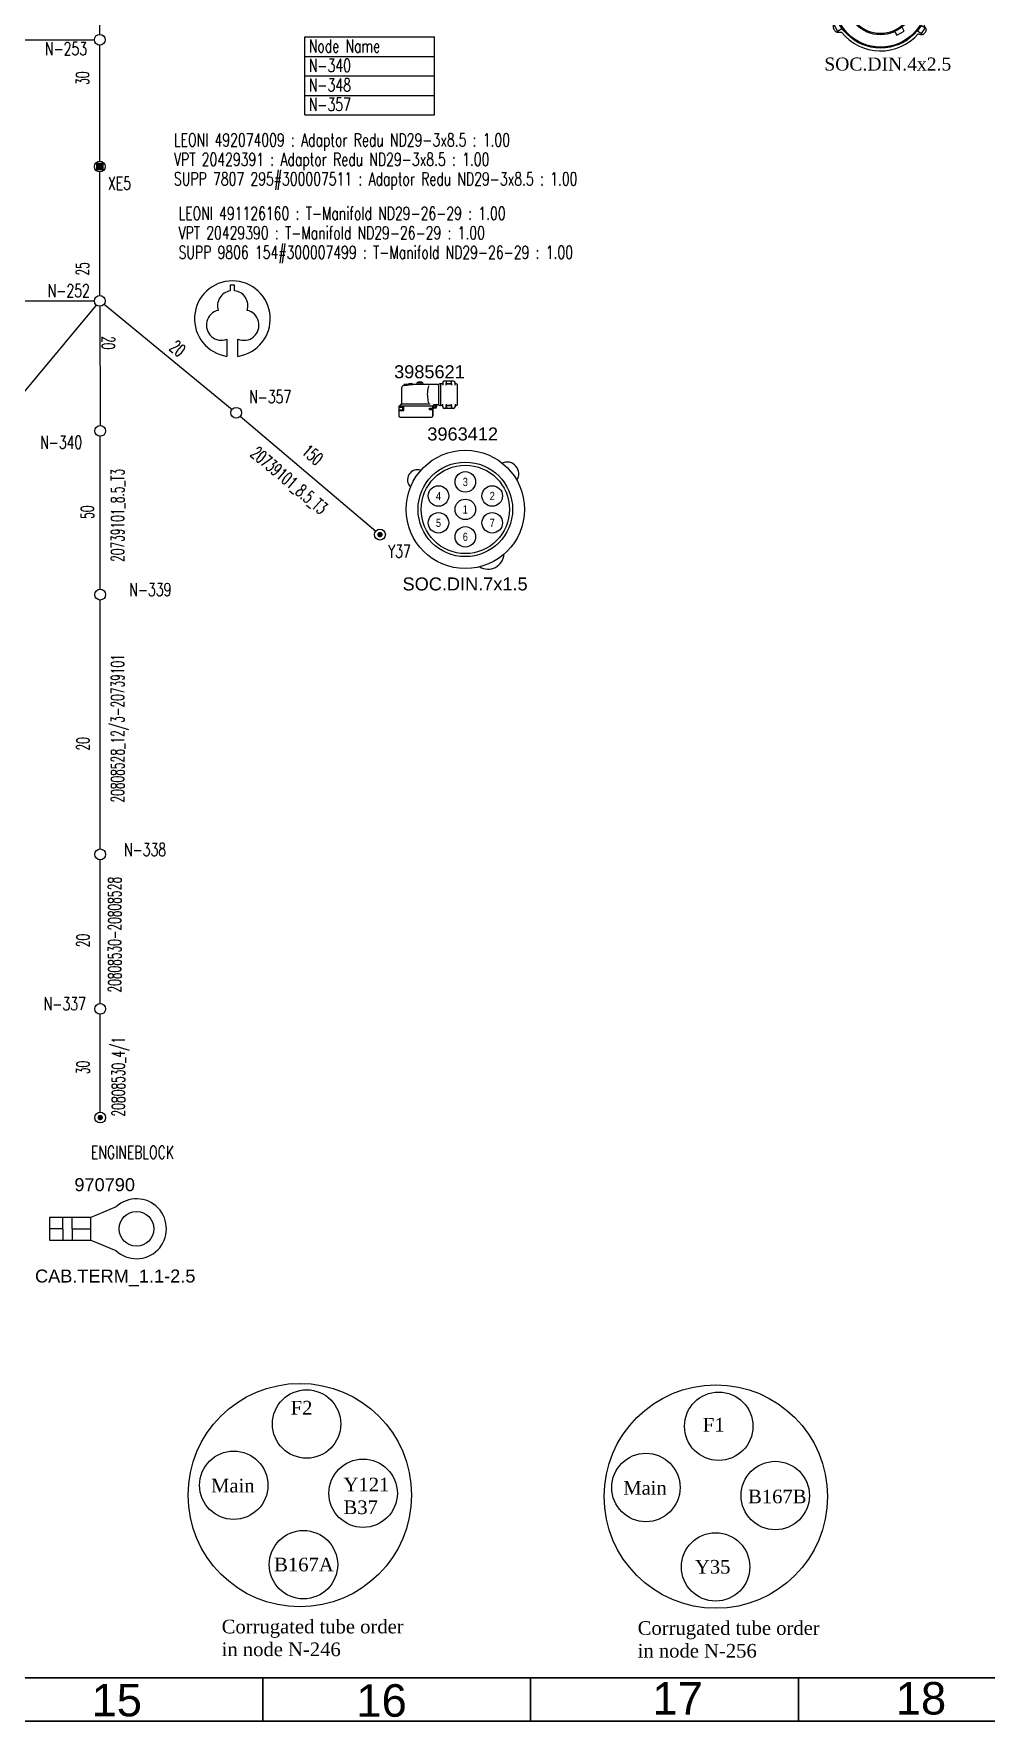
# Model space of a CAD drawing. Header units: millimetres. Extents: x -78 to 6757, y -2226 to 2184.
# Drawn here: x 1751 to 2190, y 0 to 779 of the extents above; entities that cross this region are included whole.
import ezdxf
from ezdxf.enums import TextEntityAlignment as Align

# ---------------------------------------------------------------- set-up
doc = ezdxf.new("R2010")
doc.units = ezdxf.units.MM
for name, color, linetype in [('LAYER_0', 7, 'Continuous'), ('Leoni-Framelayer', 7, 'Continuous'), ('SELECTION', 7, 'Continuous'), ('TEXT', 7, 'Continuous')]:
    doc.layers.add(name, color=color, linetype=linetype)
doc.styles.add('CONNID', font='ARIAL.TTF', dxfattribs={"width": 0.8, "height": 15})
doc.styles.add('HS-BUNDLE-DIMENSION', font='ROMANS.SHX', dxfattribs={"width": 0.6, "height": 6})
doc.styles.add('HS-MULTI-LOCATION-COMP', font='ROMANS.SHX', dxfattribs={"width": 0.7, "height": 6})
doc.styles.add('HS-NODE', font='ROMANS.SHX', dxfattribs={"width": 0.7, "height": 6})
doc.styles.add('HS-PART-NO', font='ROMANS.SHX', dxfattribs={"width": 0.7, "height": 6})
doc.styles.get("Standard").update_dxf_attribs({"font": 'TIMES.TTF'})
doc.linetypes.add('20739101', pattern='A,0.0001,-0.2,[132,ltypeshp.shx,S=0.2,R=0,X=-0.2,Y=0],-0.2', length=0.4001)
doc.linetypes.add('20808528', pattern='A,0.4,-0.2,["X",Standard,S=0.3,R=0,X=-0.1,Y=-0.15],-0.2', length=0.8)
doc.linetypes.add('20808530', pattern='A,0.4,-0.2,["X",Standard,S=0.3,R=0,X=-0.1,Y=-0.15],-0.2', length=0.8)
doc.linetypes.add('ZIPPED_TUBE', pattern='A,0.0001,-0.25,["~",Standard,S=1,R=0,X=-0.3,Y=-0.6],-0.25', length=0.5001)

# ---------------------------------------------------------------- blocks, each defined once
blk = doc.blocks.new('1st page')
at = {"color": 92, "linetype": 'Continuous'}
blk.add_lwpolyline([(0, 0), (0, 2100), (2970.01, 2100), (2970.01, 0), (0, 0), (0, 0)], dxfattribs=at)
at = {"layer": 'Leoni-Framelayer', "linetype": 'Continuous', "lineweight": 35}
blk.add_line((1856.25, 0), (1856.25, 20), dxfattribs=at)
for points in [[(0, 0), (2970, 0), (2970, 2100), (0, 2100)], [(20, 20), (2950, 20), (2950, 2080), (20, 2080)]]:
    blk.add_lwpolyline(points, close=True, dxfattribs=at)
at = {"layer": 'Leoni-Framelayer', "linetype": 'Continuous', "lineweight": 35, "insert": (1800.51, 17.26), "char_height": 15, "width": 1.6999, "attachment_point": 3}
blk.add_mtext('{\\fArial|b0|i0|c0|p34;15}', dxfattribs=at)
blk = doc.blocks.new('A$C07237456')
at = {"layer": 'LAYER_0', "color": 7}
for points in [[(26.68, 58.08), (26.96, 58.36), (27.18, 58.7), (27.43, 59.02), (27.56, 59.17), (27.69, 59.32), (27.84, 59.44), (27.98, 59.56), (28.14, 59.66), (28.33, 59.73), (28.6, 59.81), (28.88, 59.86), (29.17, 59.88), (29.46, 59.9), (29.76, 59.88), (30.05, 59.83), (30.34, 59.78), (30.63, 59.71), (30.91, 59.61), (31.19, 59.5), (31.45, 59.38), (31.7, 59.23), (31.86, 59.13), (31.99, 58.98), (32.1, 58.82), (32.21, 58.65), (32.3, 58.46), (32.39, 58.27), (32.47, 58.08), (32.56, 57.89), (32.67, 57.73), (32.79, 57.57), (32.92, 57.43), (33.09, 57.34)], [(28.08, 59.15), (27.88, 56.86), (30.91, 56.6), (31.11, 58.89), (28.08, 59.15)], [(35.32, 48.55), (36.12, 50.43), (32.5, 51.96), (31.7, 50.08)], [(18.22, 36.64), (25.86, 36.64), (25.86, 44.29), (18.22, 44.29), (18.22, 36.64)], [(29.37, 36.61), (37.02, 36.61), (37.02, 44.25), (29.37, 44.25), (29.37, 36.61)], [(12.18, 37.62), (10.15, 37.72), (9.94, 33.79), (11.98, 33.69)], [(18.23, 25.53), (25.87, 25.53), (25.87, 33.17), (18.23, 33.17), (18.23, 25.53)], [(29.32, 25.51), (36.97, 25.51), (36.97, 33.15), (29.32, 33.15), (29.32, 25.51)], [(6.62, 25.19), (6.48, 24.82), (6.26, 24.47), (6.08, 24.1), (5.99, 23.92), (5.91, 23.74), (5.85, 23.55), (5.8, 23.36), (5.77, 23.17), (5.78, 22.97), (5.82, 22.53), (5.95, 22.06), (6.17, 21.65), (6.28, 21.44), (6.41, 21.24), (6.56, 21.07), (6.71, 20.89), (6.88, 20.74), (7.06, 20.62), (7.25, 20.49), (7.45, 20.42), (7.66, 20.37), (7.87, 20.33), (8.09, 20.31), (8.32, 20.31), (8.77, 20.31), (9.24, 20.36), (9.68, 20.34)], [(8.33, 24.69), (6.34, 23.54), (7.86, 20.91), (9.85, 22.06), (8.33, 24.69)], [(44.7, 21.04), (46.58, 19.72), (48.32, 22.21), (46.44, 23.53), (44.7, 21.04)], [(45.07, 19.63), (45.41, 19.58), (45.75, 19.44), (46.09, 19.34), (46.26, 19.3), (46.43, 19.26), (46.59, 19.25), (46.76, 19.24), (46.93, 19.26), (47.09, 19.31), (47.29, 19.39), (47.49, 19.5), (47.68, 19.64), (47.86, 19.77), (48.04, 19.93), (48.19, 20.11), (48.34, 20.29), (48.47, 20.49), (48.58, 20.69), (48.69, 20.9), (48.76, 21.11), (48.81, 21.33), (48.86, 21.55), (48.8, 21.77), (48.7, 22), (48.59, 22.23), (48.44, 22.46), (48.3, 22.68), (48.17, 22.91), (48.04, 23.12), (47.98, 23.33), (47.92, 23.54), (47.93, 23.74), (48.06, 23.92)], [(34.17, 20.72), (35.16, 18.94), (38.6, 20.85), (37.61, 22.63)]]:
    blk.add_lwpolyline(points, dxfattribs=at)
for centre, radius in [((27.67, 34.91), 21.88), ((27.71, 34.95), 21.49), ((27.62, 34.85), 15.66), ((27.68, 34.86), 15.15), ((22.05, 40.41), 5.57), ((33.24, 40.41), 5.57), ((22.12, 29.35), 5.57), ((33.21, 29.33), 5.57)]:
    blk.add_circle(centre, radius, dxfattribs=at)
for centre, radius, start, end in [((27.65, 34.93), 23.16, 91.571, 204.83), ((27.71, 34.93), 23.14, 331.52, 77.384), ((27.69, 34.86), 23.13, 218.82, 318.78)]:
    blk.add_arc(centre, radius, start, end, dxfattribs=at)
at = {"layer": 'LAYER_0', "color": 7, "linetype": 'Continuous', "width": 590.658, "attachment_point": 1}
for s, insert, char_height in [('{\\fTimes New Roman|b0|i0|c0|p18;984849}', (15.36, 68.82), 6), ('{\\fTimes New Roman|b0|i0|c0|p18;4}', (21.47, 42.38), 3.64), ('{\\fTimes New Roman|b0|i0|c0|p18;1}', (32.49, 42.38), 3.64), ('{\\fTimes New Roman|b0|i0|c0|p18;3}', (32.49, 31.37), 3.64), ('{\\fTimes New Roman|b0|i0|c0|p18;2}', (21.2, 31.1), 3.64), ('{\\fTimes New Roman|b0|i0|c0|p18;SOC.DIN.4x2.5}', (1.7, 8.67), 6)]:
    blk.add_mtext(s, dxfattribs=dict(at, insert=insert, char_height=char_height))
blk = doc.blocks.new('418615200')
at = {"layer": 'LAYER_0', "color": 7, "linetype": 'Continuous'}
blk.add_blockref('A$C07237456', (226.59, 59.81), dxfattribs=at)
blk = doc.blocks.new('A$C51512F6D')
at = {"layer": 'LAYER_0', "color": 7}
for points in [[(12.83, 9.97), (8, 7.95)], [(0, 3.55), (8, 3.55), (8, 7.95), (0, 7.95), (0, 3.55)], [(2.58, 5.75), (2.58, 7.95)], [(4.39, 5.75), (4.39, 7.95)], [(2.58, 5.75), (0, 5.75)], [(2.58, 5.75), (2.58, 3.55)], [(4.39, 5.75), (4.39, 3.55)], [(4.39, 5.75), (8, 5.75)], [(8, 3.55), (12.77, 1.59)]]:
    blk.add_lwpolyline(points, dxfattribs=at)
blk.add_circle((16.76, 5.75), 3.36, dxfattribs=at)
blk.add_arc((16.76, 5.75), 5.76, 226.22, 132.91, dxfattribs=at)
blk = doc.blocks.new('412014726')
at = {"layer": 'LAYER_0', "color": 7, "linetype": 'Continuous', "xscale": 2.400000000000006, "yscale": 2.400000000000006, "zscale": 2.4}
blk.add_blockref('A$C51512F6D', (67.83, 78.54), dxfattribs=at)
at = {"layer": 'LAYER_0', "color": 7, "linetype": 'Continuous', "char_height": 6, "width": 590.658, "attachment_point": 1}
for s, insert in [('{\\fArial|b0|i0|c0|p32;970790}', (79.38, 115.72)), ('{\\fArial|b0|i0|c0|p32;CAB.TERM_1.1-2.5}', (61.2, 73.54))]:
    blk.add_mtext(s, dxfattribs=dict(at, insert=insert))
blk = doc.blocks.new('A$C4BD777B1')
for centre, radius in [((13.28, 13.42), 13.28), ((13.28, 13.42), 10.61), ((13.28, 13.42), 9.92), ((13.28, 19.59), 2.3), ((7.25, 16.43), 2.3), ((13.28, 13.42), 2.3), ((19.32, 16.43), 2.3), ((7.25, 10.41), 2.3), ((19.32, 10.41), 2.3), ((13.28, 7.26), 2.3)]:
    blk.add_circle(centre, radius)
for centre, radius, start, end in [((22.63, 21.41), 2.64, 327.0343, 114.0101), ((2.54, 20.07), 2.25, 70.0717, 226.4415), ((18.4, 3.58), 3.58, 238.0571, 356.9046)]:
    blk.add_arc(centre, radius, start, end)
at = {"layer": 'TEXT', "color": 7, "style": 'CONNID', "width": 0.8}
for s, p in [('3', (13.28, 19.59)), ('4', (7.25, 16.43)), ('2', (19.32, 16.43)), ('1', (13.28, 13.42)), ('5', (7.25, 10.41)), ('6', (13.28, 7.26)), ('7', (19.32, 10.41))]:
    blk.add_text(s, height=1.85, rotation=359.8606, dxfattribs=at).set_placement(p, align=Align.MIDDLE_CENTER)
blk = doc.blocks.new('418843610')
at = {"layer": 'LAYER_0', "color": 7, "linetype": 'Continuous', "xscale": 2.057000000000016, "yscale": 2.057000000000002, "zscale": 2.057}
blk.add_blockref('A$C4BD777B1', (230.46, 90), dxfattribs=at)
at = {"layer": 'LAYER_0', "color": 7, "linetype": 'Continuous', "char_height": 6, "width": 590.658, "attachment_point": 1}
for s, insert in [('{\\fArial|b0|i0|c0|p32;3963412}', (240.24, 155.42)), ('{\\fArial|b0|i0|c0|p32;SOC.DIN.7x1.5}', (228.79, 86.18))]:
    blk.add_mtext(s, dxfattribs=dict(at, insert=insert))
blk = doc.blocks.new('A$C2AD854F0')
at = {"layer": 'LAYER_0', "color": 7}
for points in [[(18, 24), (17.7, 25), (16.7, 25.7), (15.5, 26), (14.2, 25.7), (13.3, 25), (13, 24)], [(32.2, 25.5), (32.2, 24.5)], [(40.2, 26.5), (33.2, 26.5)], [(34.7, 24.5), (38.7, 24.5), (38.7, 26.5), (34.7, 26.5), (34.7, 24.5)], [(34.7, 24.5), (35.2, 26.5)], [(38.7, 24.5), (38.3, 26.5)], [(41.2, 24.5), (41.2, 25.5)], [(2, 21.3), (2, 10)], [(3.8, 23.2), (6.3, 23.5), (6.2, 24.3), (3.7, 24), (3.8, 23.2)], [(9.9, 24), (3.8, 23.2)], [(6.3, 23.5), (7.3, 23.7)], [(7.3, 23.7), (9.8, 24), (9.7, 24.7), (7.2, 24.4), (7.3, 23.7)], [(9.9, 24), (10.3, 24)], [(13, 24), (10.3, 24)], [(18, 24), (13, 24)], [(28.5, 24), (18, 24)], [(22.1, 10.4), (21.8, 11.1), (21.6, 12), (21.4, 13.1), (21.3, 14.3), (21.2, 15.6), (21.1, 17), (21.2, 18.3), (21.3, 19.6), (21.5, 20.8), (21.7, 21.8), (21.9, 22.7), (22.2, 23.3)], [(29, 24), (29, 9)], [(29.4, 24.2), (29.6, 24.3)], [(30.5, 24.5), (30.5, 8.5)], [(32.2, 24.5), (30.5, 24.5)], [(32.2, 24.5), (32.2, 23.5)], [(34.7, 24.5), (38.7, 24.5)], [(34.7, 23.5), (34.7, 24.5)], [(38.7, 24.5), (34.7, 24.5)], [(38.7, 24.5), (34.7, 24.5)], [(38.7, 24.5), (38.7, 23.5)], [(41.2, 23.5), (41.2, 24.5)], [(42, 24.5), (41.2, 24.5)], [(43, 9.5), (43, 23.5)], [(0, 7.5), (0, 1)], [(0, 7.4), (0, 5), (3.6, 5), (3.6, 7.4), (0, 7.4)], [(0, 7), (0, 5.4), (3, 5.4), (3, 7), (0, 7)], [(25, 8), (0.1, 8)], [(25, 1), (25, 8), (0.1, 8)], [(1.6, 9.2), (0.4, 8.3)], [(1, 0), (24, 0)], [(23, 9.5), (2, 9.5)], [(25, 6.6), (25, 5.4), (22.5, 5.4), (22.5, 6.6), (25, 6.6)], [(25, 8), (25, 1)], [(26.7, 6.6), (25, 6.6)], [(28.5, 9), (26, 9)], [(27.7, 9), (27.7, 7.6)], [(29.4, 8.8), (29.6, 8.7)], [(32.2, 8.5), (30.5, 8.5)], [(32.2, 8.5), (32.2, 9.5)], [(32.2, 7.5), (32.2, 8.5)], [(40.2, 6.5), (33.2, 6.5)], [(34.7, 9.5), (34.7, 8.5)], [(34.7, 8.5), (38.7, 8.5), (38.7, 6.5), (34.7, 6.5), (34.7, 8.5)], [(34.7, 8.5), (35.2, 6.5)], [(34.7, 8.5), (38.7, 8.5)], [(38.7, 8.5), (34.7, 8.5)], [(38.7, 8.5), (34.7, 8.5)], [(38.7, 8.5), (38.3, 6.5)], [(38.7, 8.5), (38.7, 9.5)], [(41.2, 9.5), (41.2, 8.5)], [(42, 8.5), (41.2, 8.5)], [(41.2, 8.5), (41.2, 7.5)]]:
    blk.add_lwpolyline(points, dxfattribs=at)
for centre in [(15.5, 25), (26.3, 7.8)]:
    blk.add_circle(centre, 0.75, dxfattribs=at)
for centre, radius, start, end in [((33.2, 25.5), 1, 90, 180), ((40.2, 25.5), 1, 0, 90), ((4, 21.3), 2, 97.062, 180), ((28.5, 26), 2, 270, 296.46), ((30.5, 22.5), 2, 90, 116.67), ((42, 23.5), 1, 0, 90), ((1, 7.5), 1, 126.94, 180), ((1, 1), 1, 180, 270), ((1, 10), 1, 306.86, 0), ((24, 1), 1, 270, 0), ((26, 8), 1, 90, 180), ((26.7, 7.6), 1, 270, 0), ((28.5, 7), 2, 63.325, 90), ((30.5, 10.5), 2, 243.43, 270), ((33.2, 7.5), 1, 180, 270), ((40.2, 7.5), 1, 270, 0), ((42, 9.5), 1, 270, 0)]:
    blk.add_arc(centre, radius, start, end, dxfattribs=at)
blk = doc.blocks.new('418629900')
at = {"layer": 'LAYER_0', "color": 7, "linetype": 'Continuous', "xscale": 0.6300000000000026, "yscale": 0.629999999999999, "zscale": 0.63}
blk.add_blockref('A$C2AD854F0', (150.91, 104.82), dxfattribs=at)
at = {"layer": 'LAYER_0', "color": 7, "linetype": 'Continuous', "insert": (148.74, 128.8), "char_height": 6, "width": 590.658, "attachment_point": 1}
blk.add_mtext('{\\fArial|b0|i0|c1|p0;\\C256;3985621}', dxfattribs=at)
blk = doc.blocks.new('492074009', base_point=(96.802, 70.838))
at = {"layer": 'SELECTION', "color": 7}
for points in [[(97.802, 83.726), (97.802, 86.26), (95.802, 86.26), (95.802, 83.689)], [(94.302, 61.289), (94.302, 53.436)], [(99.302, 53.428), (99.302, 61.406)]]:
    blk.add_lwpolyline(points, dxfattribs=at)
for centre, radius, start, end in [((96.802, 70.748), 17.5, 278.21, 261.78), ((96.943, 76.784), 7, 99.376, 197.63), ((96.943, 76.784), 7, 342.31, 82.952), ((91.793, 67.824), 7, 102.54, 291), ((102.09, 67.824), 7, 246.49, 77.498)]:
    blk.add_arc(centre, radius, start, end, dxfattribs=at)

msp = doc.modelspace()

# ---------------------------------------------------------------- linework, layer by layer
at = {"color": 7, "ltscale": 8}
for points in [[(1781.05, 778.88), (1781.05, 797.88)], [(1692.73, 776.35), (1778.55, 776.38)], [(1781.05, 720.34), (1781.05, 773.88)], [(1781.05, 658.32), (1781.05, 715.34)], [(1693.14, 655.79), (1778.55, 655.82)], [(1736.86, 602.66), (1779.46, 653.9)], [(1781.06, 653.32), (1781.23, 598.32)], [(1782.99, 654.24), (1842.09, 605.75)]]:
    msp.add_lwpolyline(points, dxfattribs=at)
at = {"color": 7, "linetype": 'Continuous'}
for points in [[(1875.76, 777.72), (1935.6, 777.72)], [(1875.76, 741.72), (1875.76, 777.72)], [(1875.76, 741.72), (1875.76, 777.72)], [(1875.76, 777.72), (1935.6, 777.72)], [(1935.6, 741.72), (1935.6, 777.72)], [(1935.6, 741.72), (1935.6, 777.72)], [(1875.76, 768.72), (1935.6, 768.72)], [(1875.76, 759.72), (1935.6, 759.72)], [(1875.76, 750.72), (1935.6, 750.72)], [(1875.76, 741.72), (1935.6, 741.72)], [(1875.76, 741.72), (1935.6, 741.72)]]:
    msp.add_lwpolyline(points, dxfattribs=at)
for points in [[(1780.17, 716.96, 1.77, 1.77, 0), (1781.94, 716.96, 1.77, 1.77, 0), (1781.94, 718.73, 1.77, 1.77, 0), (1780.17, 718.73, 1.77, 1.77, 0)], [(1780.17, 718.73, 1.77, 1.77, 0), (1781.94, 718.73, 1.77, 1.77, 0), (1781.94, 716.96, 1.77, 1.77, 0), (1780.17, 716.96, 1.77, 1.77, 0)], [(1909.79, 547.92, 1.25, 1.25, 1), (1911.04, 547.92, 1.25, 1.25, 1)], [(1780.61, 278.74, 1.25, 1.25, 1), (1781.86, 278.74, 1.25, 1.25, 1)]]:
    msp.add_lwpolyline(points, format="xyseb", close=True, dxfattribs=at)
at = {"color": 7, "linetype": '20739101', "ltscale": 8}
for points in [[(1845.93, 602.55), (1908.51, 549.54)], [(1781.23, 522.71), (1781.23, 593.32)], [(1781.23, 402.75), (1781.23, 517.71)]]:
    msp.add_lwpolyline(points, dxfattribs=at)
at = {"color": 7, "linetype": '20808528', "ltscale": 8}
for points in [[(1781.23, 402.75), (1781.23, 517.71)], [(1781.23, 331.42), (1781.23, 397.75)]]:
    msp.add_lwpolyline(points, dxfattribs=at)
at = {"color": 7, "linetype": '20808530', "ltscale": 8}
for points in [[(1781.23, 331.42), (1781.23, 397.75)], [(1781.23, 281.24), (1781.23, 326.42)]]:
    msp.add_lwpolyline(points, dxfattribs=at)
at = {"color": 7, "linetype": 'Continuous'}
for centre in [(1781.05, 776.38), (1781.05, 717.84), (1781.05, 655.82), (1844.02, 604.17), (1781.23, 595.82), (1910.42, 547.92), (1781.23, 520.21), (1781.23, 400.25), (1781.23, 328.92), (1781.23, 278.74)]:
    msp.add_circle(centre, 2.5, dxfattribs=at)
at = {"color": 0}
for centre, radius in [((1873.42, 104.41), 51.58), ((1876.52, 137.25), 15.79), ((2065.53, 103.74), 51.58), ((2066.84, 136.21), 15.79), ((1842.9, 108.97), 15.79), ((1902.65, 105.27), 15.79), ((2033.22, 107.93), 15.79), ((2092.96, 104.23), 15.79), ((1875.1, 72.3), 15.79), ((2065.42, 71.27), 15.79)]:
    msp.add_circle(centre, radius, dxfattribs=at)
at = {"layer": 'Leoni-Framelayer', "linetype": 'Continuous', "lineweight": 35}
for p, q in [((1980, 0), (1980, 20)), ((2103.75, 0), (2103.75, 20))]:
    msp.add_line(p, q, dxfattribs=at)

# ---------------------------------------------------------------- block references
at = {"linetype": 'ZIPPED_TUBE'}
for name, p in [('1st page', (0, 0)), ('418615200', (1887.3, 699.71)), ('492074009', (1842.26, 647.63)), ('418629900', (1768.21, 497.3)), ('418843610', (1692.06, 441.95)), ('412014726', (1689.93, 135.03))]:
    msp.add_blockref(name, p, dxfattribs=at)

# ---------------------------------------------------------------- texts
at = {"color": 5, "linetype": 'Continuous', "style": 'HS-NODE', "width": 0.7}
for s, p in [('N-253', (1755.7, 769.26)), ('XE5', (1784.8, 707.17)), ('N-252', (1757.01, 657.57)), ('N-357', (1849.99, 608.55)), ('N-340', (1753.48, 587.56)), ('Y37', (1914.17, 537.25)), ('N-339', (1794.66, 519.55)), ('N-338', (1792.23, 399.5)), ('N-337', (1755.15, 328.26)), ('ENGINEBLOCK', (1776.96, 259.68))]:
    msp.add_text(s, height=6, dxfattribs=at).set_placement(p)
at = {"color": 1, "linetype": 'Continuous', "style": 'HS-MULTI-LOCATION-COMP', "width": 0.7}
msp.add_text('Node Name', height=6, dxfattribs=at).set_placement((1877.56, 770.52))
at = {"color": 0, "linetype": 'Continuous', "style": 'HS-MULTI-LOCATION-COMP', "width": 0.7}
for s, p in [('N-340 ', (1877.56, 761.52)), ('N-348 ', (1877.56, 752.52)), ('N-357 ', (1877.56, 743.52))]:
    msp.add_text(s, height=6, dxfattribs=at).set_placement(p)
at = {"color": 1, "linetype": 'Continuous', "ltscale": 8, "style": 'HS-BUNDLE-DIMENSION', "width": 0.6}
for s, rotation, p in [('30', 90, (1776.05, 755.52)), ('25', 90, (1776.05, 667.56)), ('20', 270.17085, (1781.94, 639.56)), ('20', 320.63378, (1812.7, 633.5)), ('20739101_8.5_T3', 319.7321, (1850.19, 584.52)), ('150', 319.7321, (1873.81, 585.48)), ('20739101_8.5_T3', 90, (1792.23, 535.33)), ('50', 90, (1778.23, 555.18)), ('20808528_12/3-20739101', 90, (1792.23, 424.24)), ('20', 90, (1776.23, 448.23)), ('20808530-20808528', 90, (1790.85, 336.45)), ('20', 90, (1776.23, 357.45)), ('20808530_4/1', 90, (1792.55, 279.29)), ('30', 90, (1776.23, 298.81))]:
    msp.add_text(s, height=6, rotation=rotation, dxfattribs=at).set_placement(p)
at = {"color": 200, "linetype": 'Continuous', "style": 'HS-PART-NO', "width": 0.7}
for s, p in [('LEONI 492074009 : Adaptor Redu ND29-3x8.5 : 1.00', (1815.31, 727.17)), ('VPT 20429391 : Adaptor Redu ND29-3x8.5 : 1.00', (1815.31, 718.17)), ('SUPP 7807 295#300007511 : Adaptor Redu ND29-3x8.5 : 1.00', (1815.31, 709.17)), ('LEONI 491126160 : T-Manifold ND29-26-29 : 1.00', (1817.41, 693.25)), ('VPT 20429390 : T-Manifold ND29-26-29 : 1.00', (1817.41, 684.25)), ('SUPP 9806 154#300007499 : T-Manifold ND29-26-29 : 1.00', (1817.41, 675.25))]:
    msp.add_text(s, height=6, dxfattribs=at).set_placement(p)
at = {"color": 0, "char_height": 6.3, "attachment_point": 1}
for s, insert, width in [('F2', (1869.19, 147.92), 126.201), ('F1', (2059.51, 140.06), 126.201), ('Main', (1832.44, 111.94), 126.201), ('Y121^JB37', (1893.59, 112.46), 126.201), ('Main', (2022.76, 110.91), 126.201), ('B167B', (2080.42, 106.94), 126.201), ('B167A', (1861.56, 75.51), 126.201), ('Y35', (2055.87, 74.48), 126.201), ('Corrugated tube order in node N-246', (1837.32, 46.87), 86.113), ('Corrugated tube order in node N-256', (2029.44, 46.2), 86.113)]:
    msp.add_mtext(s, dxfattribs=dict(at, insert=insert, width=width))
at = {"layer": 'Leoni-Framelayer', "linetype": 'Continuous', "lineweight": 35, "char_height": 15, "width": 1.6999}
for s, insert, attachment_point in [('{\\fArial|b0|i0|c0|p34;16}', (1922.81, 17.09), 3), ('{\\fArial|b0|i0|c0|p34;17}', (2036.22, 18.07), 1), ('{\\fArial|b0|i0|c0|p34;18}', (2171.89, 18.11), 3)]:
    msp.add_mtext(s, dxfattribs=dict(at, insert=insert, attachment_point=attachment_point))

doc.saveas('drawing.dxf')
